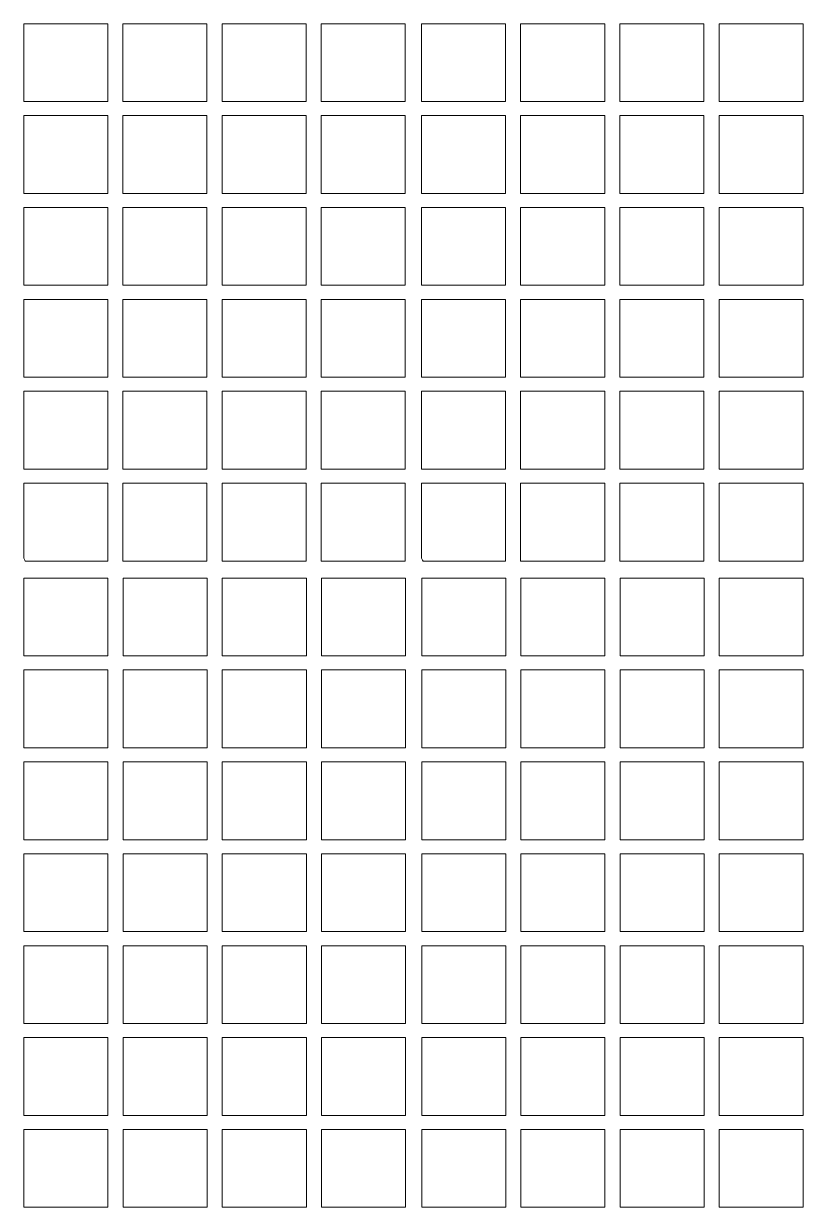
# Model space of a CAD drawing. Header units: millimetres. Extents: x -186 to 151, y -141 to 106.
# Drawn here: x 21.4 to 64.2, y -23 to 41.9 of the extents above; entities that cross this region are included whole.
import ezdxf

# ---------------------------------------------------------------- set-up
doc = ezdxf.new("R2010")
doc.units = ezdxf.units.MM
doc.header["$MEASUREMENT"] = 0
doc.layers.add('Camada 1', color=7, linetype='Continuous')

msp = doc.modelspace()

# ---------------------------------------------------------------- linework, layer by layer
at = {"layer": 'Camada 1', "color": 2, "lineweight": 9}
for points, knots in [([(26.014, 41.944), (26.014, 41.944), (21.4017, 41.944), (21.4017, 41.944), (21.4017, 41.944), (21.4017, 41.944), (21.4017, 37.6738), (21.4017, 37.6738), (21.4017, 37.6738), (21.4017, 37.6738), (26.014, 37.6738), (26.014, 37.6738), (26.014, 37.6738), (26.014, 37.6738), (26.014, 41.944), (26.014, 41.944)], [0, 0, 0, 0, 0.2, 0.2, 0.2, 0.2, 0.4, 0.4, 0.4, 0.4, 0.6, 0.6, 0.6, 0.6, 1, 1, 1, 1]), ([(31.4576, 41.944), (31.4576, 41.944), (26.8452, 41.944), (26.8452, 41.944), (26.8452, 41.944), (26.8452, 41.944), (26.8452, 37.6738), (26.8452, 37.6738), (26.8452, 37.6738), (26.8452, 37.6738), (31.4576, 37.6738), (31.4576, 37.6738), (31.4576, 37.6738), (31.4576, 37.6738), (31.4576, 41.944), (31.4576, 41.944)], [0, 0, 0, 0, 0.2, 0.2, 0.2, 0.2, 0.4, 0.4, 0.4, 0.4, 0.6, 0.6, 0.6, 0.6, 1, 1, 1, 1]), ([(36.9011, 41.944), (36.9011, 41.944), (32.2888, 41.944), (32.2888, 41.944), (32.2888, 41.944), (32.2888, 41.944), (32.2888, 37.6738), (32.2888, 37.6738), (32.2888, 37.6738), (32.2888, 37.6738), (36.9011, 37.6738), (36.9011, 37.6738), (36.9011, 37.6738), (36.9011, 37.6738), (36.9011, 41.944), (36.9011, 41.944)], [0, 0, 0, 0, 0.2, 0.2, 0.2, 0.2, 0.4, 0.4, 0.4, 0.4, 0.6, 0.6, 0.6, 0.6, 1, 1, 1, 1]), ([(42.3448, 41.944), (42.3448, 41.944), (37.7325, 41.944), (37.7325, 41.944), (37.7325, 41.944), (37.7325, 41.944), (37.7325, 37.6738), (37.7325, 37.6738), (37.7325, 37.6738), (37.7325, 37.6738), (42.3448, 37.6738), (42.3448, 37.6738), (42.3448, 37.6738), (42.3448, 37.6738), (42.3448, 41.944), (42.3448, 41.944)], [0, 0, 0, 0, 0.2, 0.2, 0.2, 0.2, 0.4, 0.4, 0.4, 0.4, 0.6, 0.6, 0.6, 0.6, 1, 1, 1, 1]), ([(47.846, 41.944), (47.846, 41.944), (43.2337, 41.944), (43.2337, 41.944), (43.2337, 41.944), (43.2337, 41.944), (43.2337, 37.6738), (43.2337, 37.6738), (43.2337, 37.6738), (43.2337, 37.6738), (47.846, 37.6738), (47.846, 37.6738), (47.846, 37.6738), (47.846, 37.6738), (47.846, 41.944), (47.846, 41.944)], [0, 0, 0, 0, 0.2, 0.2, 0.2, 0.2, 0.4, 0.4, 0.4, 0.4, 0.6, 0.6, 0.6, 0.6, 1, 1, 1, 1]), ([(53.2896, 41.944), (53.2896, 41.944), (48.6773, 41.944), (48.6773, 41.944), (48.6773, 41.944), (48.6773, 41.944), (48.6773, 37.6738), (48.6773, 37.6738), (48.6773, 37.6738), (48.6773, 37.6738), (53.2896, 37.6738), (53.2896, 37.6738), (53.2896, 37.6738), (53.2896, 37.6738), (53.2896, 41.944), (53.2896, 41.944)], [0, 0, 0, 0, 0.2, 0.2, 0.2, 0.2, 0.4, 0.4, 0.4, 0.4, 0.6, 0.6, 0.6, 0.6, 1, 1, 1, 1]), ([(58.7331, 41.944), (58.7331, 41.944), (54.1208, 41.944), (54.1208, 41.944), (54.1208, 41.944), (54.1208, 41.944), (54.1208, 37.6738), (54.1208, 37.6738), (54.1208, 37.6738), (54.1208, 37.6738), (58.7331, 37.6738), (58.7331, 37.6738), (58.7331, 37.6738), (58.7331, 37.6738), (58.7331, 41.944), (58.7331, 41.944)], [0, 0, 0, 0, 0.2, 0.2, 0.2, 0.2, 0.4, 0.4, 0.4, 0.4, 0.6, 0.6, 0.6, 0.6, 1, 1, 1, 1]), ([(64.1767, 41.944), (64.1767, 41.944), (59.5644, 41.944), (59.5644, 41.944), (59.5644, 41.944), (59.5644, 41.944), (59.5644, 37.6738), (59.5644, 37.6738), (59.5644, 37.6738), (59.5644, 37.6738), (64.1767, 37.6738), (64.1767, 37.6738), (64.1767, 37.6738), (64.1767, 37.6738), (64.1767, 41.944), (64.1767, 41.944)], [0, 0, 0, 0, 0.2, 0.2, 0.2, 0.2, 0.4, 0.4, 0.4, 0.4, 0.6, 0.6, 0.6, 0.6, 1, 1, 1, 1]), ([(26.014, 36.8974), (26.014, 36.8974), (21.4017, 36.8974), (21.4017, 36.8974), (21.4017, 36.8974), (21.4017, 36.8974), (21.4017, 32.6272), (21.4017, 32.6272), (21.4017, 32.6272), (21.4017, 32.6272), (26.014, 32.6272), (26.014, 32.6272), (26.014, 32.6272), (26.014, 32.6272), (26.014, 36.8974), (26.014, 36.8974)], [0, 0, 0, 0, 0.2, 0.2, 0.2, 0.2, 0.4, 0.4, 0.4, 0.4, 0.6, 0.6, 0.6, 0.6, 1, 1, 1, 1]), ([(31.4576, 36.8974), (31.4576, 36.8974), (26.8452, 36.8974), (26.8452, 36.8974), (26.8452, 36.8974), (26.8452, 36.8974), (26.8452, 32.6272), (26.8452, 32.6272), (26.8452, 32.6272), (26.8452, 32.6272), (31.4576, 32.6272), (31.4576, 32.6272), (31.4576, 32.6272), (31.4576, 32.6272), (31.4576, 36.8974), (31.4576, 36.8974)], [0, 0, 0, 0, 0.2, 0.2, 0.2, 0.2, 0.4, 0.4, 0.4, 0.4, 0.6, 0.6, 0.6, 0.6, 1, 1, 1, 1]), ([(36.9011, 36.8974), (36.9011, 36.8974), (32.2888, 36.8974), (32.2888, 36.8974), (32.2888, 36.8974), (32.2888, 36.8974), (32.2888, 32.6272), (32.2888, 32.6272), (32.2888, 32.6272), (32.2888, 32.6272), (36.9011, 32.6272), (36.9011, 32.6272), (36.9011, 32.6272), (36.9011, 32.6272), (36.9011, 36.8974), (36.9011, 36.8974)], [0, 0, 0, 0, 0.2, 0.2, 0.2, 0.2, 0.4, 0.4, 0.4, 0.4, 0.6, 0.6, 0.6, 0.6, 1, 1, 1, 1]), ([(42.3448, 36.8974), (42.3448, 36.8974), (37.7325, 36.8974), (37.7325, 36.8974), (37.7325, 36.8974), (37.7325, 36.8974), (37.7325, 32.6272), (37.7325, 32.6272), (37.7325, 32.6272), (37.7325, 32.6272), (42.3448, 32.6272), (42.3448, 32.6272), (42.3448, 32.6272), (42.3448, 32.6272), (42.3448, 36.8974), (42.3448, 36.8974)], [0, 0, 0, 0, 0.2, 0.2, 0.2, 0.2, 0.4, 0.4, 0.4, 0.4, 0.6, 0.6, 0.6, 0.6, 1, 1, 1, 1]), ([(47.846, 36.8974), (47.846, 36.8974), (43.2337, 36.8974), (43.2337, 36.8974), (43.2337, 36.8974), (43.2337, 36.8974), (43.2337, 32.6272), (43.2337, 32.6272), (43.2337, 32.6272), (43.2337, 32.6272), (47.846, 32.6272), (47.846, 32.6272), (47.846, 32.6272), (47.846, 32.6272), (47.846, 36.8974), (47.846, 36.8974)], [0, 0, 0, 0, 0.2, 0.2, 0.2, 0.2, 0.4, 0.4, 0.4, 0.4, 0.6, 0.6, 0.6, 0.6, 1, 1, 1, 1]), ([(53.2896, 36.8974), (53.2896, 36.8974), (48.6773, 36.8974), (48.6773, 36.8974), (48.6773, 36.8974), (48.6773, 36.8974), (48.6773, 32.6272), (48.6773, 32.6272), (48.6773, 32.6272), (48.6773, 32.6272), (53.2896, 32.6272), (53.2896, 32.6272), (53.2896, 32.6272), (53.2896, 32.6272), (53.2896, 36.8974), (53.2896, 36.8974)], [0, 0, 0, 0, 0.2, 0.2, 0.2, 0.2, 0.4, 0.4, 0.4, 0.4, 0.6, 0.6, 0.6, 0.6, 1, 1, 1, 1]), ([(58.7331, 36.8974), (58.7331, 36.8974), (54.1208, 36.8974), (54.1208, 36.8974), (54.1208, 36.8974), (54.1208, 36.8974), (54.1208, 32.6272), (54.1208, 32.6272), (54.1208, 32.6272), (54.1208, 32.6272), (58.7331, 32.6272), (58.7331, 32.6272), (58.7331, 32.6272), (58.7331, 32.6272), (58.7331, 36.8974), (58.7331, 36.8974)], [0, 0, 0, 0, 0.2, 0.2, 0.2, 0.2, 0.4, 0.4, 0.4, 0.4, 0.6, 0.6, 0.6, 0.6, 1, 1, 1, 1]), ([(64.1767, 36.8974), (64.1767, 36.8974), (59.5644, 36.8974), (59.5644, 36.8974), (59.5644, 36.8974), (59.5644, 36.8974), (59.5644, 32.6272), (59.5644, 32.6272), (59.5644, 32.6272), (59.5644, 32.6272), (64.1767, 32.6272), (64.1767, 32.6272), (64.1767, 32.6272), (64.1767, 32.6272), (64.1767, 36.8974), (64.1767, 36.8974)], [0, 0, 0, 0, 0.2, 0.2, 0.2, 0.2, 0.4, 0.4, 0.4, 0.4, 0.6, 0.6, 0.6, 0.6, 1, 1, 1, 1]), ([(26.014, 31.8508), (26.014, 31.8508), (21.4017, 31.8508), (21.4017, 31.8508), (21.4017, 31.8508), (21.4017, 31.8508), (21.4017, 27.5806), (21.4017, 27.5806), (21.4017, 27.5806), (21.4017, 27.5806), (26.014, 27.5806), (26.014, 27.5806), (26.014, 27.5806), (26.014, 27.5806), (26.014, 31.8508), (26.014, 31.8508)], [0, 0, 0, 0, 0.2, 0.2, 0.2, 0.2, 0.4, 0.4, 0.4, 0.4, 0.6, 0.6, 0.6, 0.6, 1, 1, 1, 1]), ([(31.4576, 31.8508), (31.4576, 31.8508), (26.8452, 31.8508), (26.8452, 31.8508), (26.8452, 31.8508), (26.8452, 31.8508), (26.8452, 27.5806), (26.8452, 27.5806), (26.8452, 27.5806), (26.8452, 27.5806), (31.4576, 27.5806), (31.4576, 27.5806), (31.4576, 27.5806), (31.4576, 27.5806), (31.4576, 31.8508), (31.4576, 31.8508)], [0, 0, 0, 0, 0.2, 0.2, 0.2, 0.2, 0.4, 0.4, 0.4, 0.4, 0.6, 0.6, 0.6, 0.6, 1, 1, 1, 1]), ([(36.9011, 31.8508), (36.9011, 31.8508), (32.2888, 31.8508), (32.2888, 31.8508), (32.2888, 31.8508), (32.2888, 31.8508), (32.2888, 27.5806), (32.2888, 27.5806), (32.2888, 27.5806), (32.2888, 27.5806), (36.9011, 27.5806), (36.9011, 27.5806), (36.9011, 27.5806), (36.9011, 27.5806), (36.9011, 31.8508), (36.9011, 31.8508)], [0, 0, 0, 0, 0.2, 0.2, 0.2, 0.2, 0.4, 0.4, 0.4, 0.4, 0.6, 0.6, 0.6, 0.6, 1, 1, 1, 1]), ([(42.3448, 31.8508), (42.3448, 31.8508), (37.7325, 31.8508), (37.7325, 31.8508), (37.7325, 31.8508), (37.7325, 31.8508), (37.7325, 27.5806), (37.7325, 27.5806), (37.7325, 27.5806), (37.7325, 27.5806), (42.3448, 27.5806), (42.3448, 27.5806), (42.3448, 27.5806), (42.3448, 27.5806), (42.3448, 31.8508), (42.3448, 31.8508)], [0, 0, 0, 0, 0.2, 0.2, 0.2, 0.2, 0.4, 0.4, 0.4, 0.4, 0.6, 0.6, 0.6, 0.6, 1, 1, 1, 1]), ([(47.846, 31.8508), (47.846, 31.8508), (43.2337, 31.8508), (43.2337, 31.8508), (43.2337, 31.8508), (43.2337, 31.8508), (43.2337, 27.5806), (43.2337, 27.5806), (43.2337, 27.5806), (43.2337, 27.5806), (47.846, 27.5806), (47.846, 27.5806), (47.846, 27.5806), (47.846, 27.5806), (47.846, 31.8508), (47.846, 31.8508)], [0, 0, 0, 0, 0.2, 0.2, 0.2, 0.2, 0.4, 0.4, 0.4, 0.4, 0.6, 0.6, 0.6, 0.6, 1, 1, 1, 1]), ([(53.2896, 31.8508), (53.2896, 31.8508), (48.6773, 31.8508), (48.6773, 31.8508), (48.6773, 31.8508), (48.6773, 31.8508), (48.6773, 27.5806), (48.6773, 27.5806), (48.6773, 27.5806), (48.6773, 27.5806), (53.2896, 27.5806), (53.2896, 27.5806), (53.2896, 27.5806), (53.2896, 27.5806), (53.2896, 31.8508), (53.2896, 31.8508)], [0, 0, 0, 0, 0.2, 0.2, 0.2, 0.2, 0.4, 0.4, 0.4, 0.4, 0.6, 0.6, 0.6, 0.6, 1, 1, 1, 1]), ([(58.7331, 31.8508), (58.7331, 31.8508), (54.1208, 31.8508), (54.1208, 31.8508), (54.1208, 31.8508), (54.1208, 31.8508), (54.1208, 27.5806), (54.1208, 27.5806), (54.1208, 27.5806), (54.1208, 27.5806), (58.7331, 27.5806), (58.7331, 27.5806), (58.7331, 27.5806), (58.7331, 27.5806), (58.7331, 31.8508), (58.7331, 31.8508)], [0, 0, 0, 0, 0.2, 0.2, 0.2, 0.2, 0.4, 0.4, 0.4, 0.4, 0.6, 0.6, 0.6, 0.6, 1, 1, 1, 1]), ([(64.1767, 31.8508), (64.1767, 31.8508), (59.5644, 31.8508), (59.5644, 31.8508), (59.5644, 31.8508), (59.5644, 31.8508), (59.5644, 27.5806), (59.5644, 27.5806), (59.5644, 27.5806), (59.5644, 27.5806), (64.1767, 27.5806), (64.1767, 27.5806), (64.1767, 27.5806), (64.1767, 27.5806), (64.1767, 31.8508), (64.1767, 31.8508)], [0, 0, 0, 0, 0.2, 0.2, 0.2, 0.2, 0.4, 0.4, 0.4, 0.4, 0.6, 0.6, 0.6, 0.6, 1, 1, 1, 1]), ([(26.014, 26.8042), (26.014, 26.8042), (21.4017, 26.8042), (21.4017, 26.8042), (21.4017, 26.8042), (21.4017, 26.8042), (21.4017, 22.534), (21.4017, 22.534), (21.4017, 22.534), (21.4017, 22.534), (26.014, 22.534), (26.014, 22.534), (26.014, 22.534), (26.014, 22.534), (26.014, 26.8042), (26.014, 26.8042)], [0, 0, 0, 0, 0.2, 0.2, 0.2, 0.2, 0.4, 0.4, 0.4, 0.4, 0.6, 0.6, 0.6, 0.6, 1, 1, 1, 1]), ([(31.4576, 26.8042), (31.4576, 26.8042), (26.8452, 26.8042), (26.8452, 26.8042), (26.8452, 26.8042), (26.8452, 26.8042), (26.8452, 22.534), (26.8452, 22.534), (26.8452, 22.534), (26.8452, 22.534), (31.4576, 22.534), (31.4576, 22.534), (31.4576, 22.534), (31.4576, 22.534), (31.4576, 26.8042), (31.4576, 26.8042)], [0, 0, 0, 0, 0.2, 0.2, 0.2, 0.2, 0.4, 0.4, 0.4, 0.4, 0.6, 0.6, 0.6, 0.6, 1, 1, 1, 1]), ([(36.9011, 26.8042), (36.9011, 26.8042), (32.2888, 26.8042), (32.2888, 26.8042), (32.2888, 26.8042), (32.2888, 26.8042), (32.2888, 22.534), (32.2888, 22.534), (32.2888, 22.534), (32.2888, 22.534), (36.9011, 22.534), (36.9011, 22.534), (36.9011, 22.534), (36.9011, 22.534), (36.9011, 26.8042), (36.9011, 26.8042)], [0, 0, 0, 0, 0.2, 0.2, 0.2, 0.2, 0.4, 0.4, 0.4, 0.4, 0.6, 0.6, 0.6, 0.6, 1, 1, 1, 1]), ([(42.3448, 26.8042), (42.3448, 26.8042), (37.7325, 26.8042), (37.7325, 26.8042), (37.7325, 26.8042), (37.7325, 26.8042), (37.7325, 22.534), (37.7325, 22.534), (37.7325, 22.534), (37.7325, 22.534), (42.3448, 22.534), (42.3448, 22.534), (42.3448, 22.534), (42.3448, 22.534), (42.3448, 26.8042), (42.3448, 26.8042)], [0, 0, 0, 0, 0.2, 0.2, 0.2, 0.2, 0.4, 0.4, 0.4, 0.4, 0.6, 0.6, 0.6, 0.6, 1, 1, 1, 1]), ([(47.846, 26.8042), (47.846, 26.8042), (43.2337, 26.8042), (43.2337, 26.8042), (43.2337, 26.8042), (43.2337, 26.8042), (43.2337, 22.534), (43.2337, 22.534), (43.2337, 22.534), (43.2337, 22.534), (47.846, 22.534), (47.846, 22.534), (47.846, 22.534), (47.846, 22.534), (47.846, 26.8042), (47.846, 26.8042)], [0, 0, 0, 0, 0.2, 0.2, 0.2, 0.2, 0.4, 0.4, 0.4, 0.4, 0.6, 0.6, 0.6, 0.6, 1, 1, 1, 1]), ([(53.2896, 26.8042), (53.2896, 26.8042), (48.6773, 26.8042), (48.6773, 26.8042), (48.6773, 26.8042), (48.6773, 26.8042), (48.6773, 22.534), (48.6773, 22.534), (48.6773, 22.534), (48.6773, 22.534), (53.2896, 22.534), (53.2896, 22.534), (53.2896, 22.534), (53.2896, 22.534), (53.2896, 26.8042), (53.2896, 26.8042)], [0, 0, 0, 0, 0.2, 0.2, 0.2, 0.2, 0.4, 0.4, 0.4, 0.4, 0.6, 0.6, 0.6, 0.6, 1, 1, 1, 1]), ([(58.7331, 26.8042), (58.7331, 26.8042), (54.1208, 26.8042), (54.1208, 26.8042), (54.1208, 26.8042), (54.1208, 26.8042), (54.1208, 22.534), (54.1208, 22.534), (54.1208, 22.534), (54.1208, 22.534), (58.7331, 22.534), (58.7331, 22.534), (58.7331, 22.534), (58.7331, 22.534), (58.7331, 26.8042), (58.7331, 26.8042)], [0, 0, 0, 0, 0.2, 0.2, 0.2, 0.2, 0.4, 0.4, 0.4, 0.4, 0.6, 0.6, 0.6, 0.6, 1, 1, 1, 1]), ([(64.1767, 26.8042), (64.1767, 26.8042), (59.5644, 26.8042), (59.5644, 26.8042), (59.5644, 26.8042), (59.5644, 26.8042), (59.5644, 22.534), (59.5644, 22.534), (59.5644, 22.534), (59.5644, 22.534), (64.1767, 22.534), (64.1767, 22.534), (64.1767, 22.534), (64.1767, 22.534), (64.1767, 26.8042), (64.1767, 26.8042)], [0, 0, 0, 0, 0.2, 0.2, 0.2, 0.2, 0.4, 0.4, 0.4, 0.4, 0.6, 0.6, 0.6, 0.6, 1, 1, 1, 1]), ([(26.014, 21.7576), (26.014, 21.7576), (21.4017, 21.7576), (21.4017, 21.7576), (21.4017, 21.7576), (21.4017, 21.7576), (21.4017, 17.4874), (21.4017, 17.4874), (21.4017, 17.4874), (21.4017, 17.4874), (26.014, 17.4874), (26.014, 17.4874), (26.014, 17.4874), (26.014, 17.4874), (26.014, 21.7576), (26.014, 21.7576)], [0, 0, 0, 0, 0.2, 0.2, 0.2, 0.2, 0.4, 0.4, 0.4, 0.4, 0.6, 0.6, 0.6, 0.6, 1, 1, 1, 1]), ([(31.4576, 21.7576), (31.4576, 21.7576), (26.8452, 21.7576), (26.8452, 21.7576), (26.8452, 21.7576), (26.8452, 21.7576), (26.8452, 17.4874), (26.8452, 17.4874), (26.8452, 17.4874), (26.8452, 17.4874), (31.4576, 17.4874), (31.4576, 17.4874), (31.4576, 17.4874), (31.4576, 17.4874), (31.4576, 21.7576), (31.4576, 21.7576)], [0, 0, 0, 0, 0.2, 0.2, 0.2, 0.2, 0.4, 0.4, 0.4, 0.4, 0.6, 0.6, 0.6, 0.6, 1, 1, 1, 1]), ([(36.9011, 21.7576), (36.9011, 21.7576), (32.2888, 21.7576), (32.2888, 21.7576), (32.2888, 21.7576), (32.2888, 21.7576), (32.2888, 17.4874), (32.2888, 17.4874), (32.2888, 17.4874), (32.2888, 17.4874), (36.9011, 17.4874), (36.9011, 17.4874), (36.9011, 17.4874), (36.9011, 17.4874), (36.9011, 21.7576), (36.9011, 21.7576)], [0, 0, 0, 0, 0.2, 0.2, 0.2, 0.2, 0.4, 0.4, 0.4, 0.4, 0.6, 0.6, 0.6, 0.6, 1, 1, 1, 1]), ([(42.3448, 21.7576), (42.3448, 21.7576), (37.7325, 21.7576), (37.7325, 21.7576), (37.7325, 21.7576), (37.7325, 21.7576), (37.7325, 17.4874), (37.7325, 17.4874), (37.7325, 17.4874), (37.7325, 17.4874), (42.3448, 17.4874), (42.3448, 17.4874), (42.3448, 17.4874), (42.3448, 17.4874), (42.3448, 21.7576), (42.3448, 21.7576)], [0, 0, 0, 0, 0.2, 0.2, 0.2, 0.2, 0.4, 0.4, 0.4, 0.4, 0.6, 0.6, 0.6, 0.6, 1, 1, 1, 1]), ([(47.846, 21.7576), (47.846, 21.7576), (43.2337, 21.7576), (43.2337, 21.7576), (43.2337, 21.7576), (43.2337, 21.7576), (43.2337, 17.4874), (43.2337, 17.4874), (43.2337, 17.4874), (43.2337, 17.4874), (47.846, 17.4874), (47.846, 17.4874), (47.846, 17.4874), (47.846, 17.4874), (47.846, 21.7576), (47.846, 21.7576)], [0, 0, 0, 0, 0.2, 0.2, 0.2, 0.2, 0.4, 0.4, 0.4, 0.4, 0.6, 0.6, 0.6, 0.6, 1, 1, 1, 1]), ([(53.2896, 21.7576), (53.2896, 21.7576), (48.6773, 21.7576), (48.6773, 21.7576), (48.6773, 21.7576), (48.6773, 21.7576), (48.6773, 17.4874), (48.6773, 17.4874), (48.6773, 17.4874), (48.6773, 17.4874), (53.2896, 17.4874), (53.2896, 17.4874), (53.2896, 17.4874), (53.2896, 17.4874), (53.2896, 21.7576), (53.2896, 21.7576)], [0, 0, 0, 0, 0.2, 0.2, 0.2, 0.2, 0.4, 0.4, 0.4, 0.4, 0.6, 0.6, 0.6, 0.6, 1, 1, 1, 1]), ([(58.7331, 21.7576), (58.7331, 21.7576), (54.1208, 21.7576), (54.1208, 21.7576), (54.1208, 21.7576), (54.1208, 21.7576), (54.1208, 17.4874), (54.1208, 17.4874), (54.1208, 17.4874), (54.1208, 17.4874), (58.7331, 17.4874), (58.7331, 17.4874), (58.7331, 17.4874), (58.7331, 17.4874), (58.7331, 21.7576), (58.7331, 21.7576)], [0, 0, 0, 0, 0.2, 0.2, 0.2, 0.2, 0.4, 0.4, 0.4, 0.4, 0.6, 0.6, 0.6, 0.6, 1, 1, 1, 1]), ([(64.1767, 21.7576), (64.1767, 21.7576), (59.5644, 21.7576), (59.5644, 21.7576), (59.5644, 21.7576), (59.5644, 21.7576), (59.5644, 17.4874), (59.5644, 17.4874), (59.5644, 17.4874), (59.5644, 17.4874), (64.1767, 17.4874), (64.1767, 17.4874), (64.1767, 17.4874), (64.1767, 17.4874), (64.1767, 21.7576), (64.1767, 21.7576)], [0, 0, 0, 0, 0.2, 0.2, 0.2, 0.2, 0.4, 0.4, 0.4, 0.4, 0.6, 0.6, 0.6, 0.6, 1, 1, 1, 1]), ([(26.014, 16.711), (26.014, 16.711), (21.4017, 16.711), (21.4017, 16.711), (21.4017, 16.711), (21.4017, 16.711), (21.4017, 12.5975), (21.4017, 12.5975), (21.4017, 12.5975), (21.4017, 12.5975), (21.4656, 12.4825), (21.4656, 12.4825), (21.4656, 12.4825), (21.4656, 12.4825), (21.4887, 12.4408), (21.4887, 12.4408), (21.4887, 12.4408), (21.4887, 12.4408), (26.014, 12.4408), (26.014, 12.4408), (26.014, 12.4408), (26.014, 12.4408), (26.014, 16.711), (26.014, 16.711)], [0, 0, 0, 0, 0.1428571, 0.1428571, 0.1428571, 0.1428571, 0.2857143, 0.2857143, 0.2857143, 0.2857143, 0.4285714, 0.4285714, 0.4285714, 0.4285714, 0.5714286, 0.5714286, 0.5714286, 0.5714286, 0.7142857, 0.7142857, 0.7142857, 0.7142857, 1, 1, 1, 1]), ([(31.4576, 16.711), (31.4576, 16.711), (26.8452, 16.711), (26.8452, 16.711), (26.8452, 16.711), (26.8452, 16.711), (26.8452, 12.4408), (26.8452, 12.4408), (26.8452, 12.4408), (26.8452, 12.4408), (31.4576, 12.4408), (31.4576, 12.4408), (31.4576, 12.4408), (31.4576, 12.4408), (31.4576, 16.711), (31.4576, 16.711)], [0, 0, 0, 0, 0.2, 0.2, 0.2, 0.2, 0.4, 0.4, 0.4, 0.4, 0.6, 0.6, 0.6, 0.6, 1, 1, 1, 1]), ([(36.9011, 16.711), (36.9011, 16.711), (32.2888, 16.711), (32.2888, 16.711), (32.2888, 16.711), (32.2888, 16.711), (32.2888, 12.4408), (32.2888, 12.4408), (32.2888, 12.4408), (32.2888, 12.4408), (36.9011, 12.4408), (36.9011, 12.4408), (36.9011, 12.4408), (36.9011, 12.4408), (36.9011, 16.711), (36.9011, 16.711)], [0, 0, 0, 0, 0.2, 0.2, 0.2, 0.2, 0.4, 0.4, 0.4, 0.4, 0.6, 0.6, 0.6, 0.6, 1, 1, 1, 1]), ([(42.3448, 16.711), (42.3448, 16.711), (37.7325, 16.711), (37.7325, 16.711), (37.7325, 16.711), (37.7325, 16.711), (37.7325, 12.4408), (37.7325, 12.4408), (37.7325, 12.4408), (37.7325, 12.4408), (42.3448, 12.4408), (42.3448, 12.4408), (42.3448, 12.4408), (42.3448, 12.4408), (42.3448, 16.711), (42.3448, 16.711)], [0, 0, 0, 0, 0.2, 0.2, 0.2, 0.2, 0.4, 0.4, 0.4, 0.4, 0.6, 0.6, 0.6, 0.6, 1, 1, 1, 1]), ([(47.8459, 16.711), (47.8459, 16.711), (43.2336, 16.711), (43.2336, 16.711), (43.2336, 16.711), (43.2336, 16.711), (43.2336, 12.5975), (43.2336, 12.5975), (43.2336, 12.5975), (43.2336, 12.5975), (43.2976, 12.4825), (43.2976, 12.4825), (43.2976, 12.4825), (43.2976, 12.4825), (43.3207, 12.4408), (43.3207, 12.4408), (43.3207, 12.4408), (43.3207, 12.4408), (47.8459, 12.4408), (47.8459, 12.4408), (47.8459, 12.4408), (47.8459, 12.4408), (47.8459, 16.711), (47.8459, 16.711)], [0, 0, 0, 0, 0.1428571, 0.1428571, 0.1428571, 0.1428571, 0.2857143, 0.2857143, 0.2857143, 0.2857143, 0.4285714, 0.4285714, 0.4285714, 0.4285714, 0.5714286, 0.5714286, 0.5714286, 0.5714286, 0.7142857, 0.7142857, 0.7142857, 0.7142857, 1, 1, 1, 1]), ([(53.2896, 16.711), (53.2896, 16.711), (48.6773, 16.711), (48.6773, 16.711), (48.6773, 16.711), (48.6773, 16.711), (48.6773, 12.4408), (48.6773, 12.4408), (48.6773, 12.4408), (48.6773, 12.4408), (53.2896, 12.4408), (53.2896, 12.4408), (53.2896, 12.4408), (53.2896, 12.4408), (53.2896, 16.711), (53.2896, 16.711)], [0, 0, 0, 0, 0.2, 0.2, 0.2, 0.2, 0.4, 0.4, 0.4, 0.4, 0.6, 0.6, 0.6, 0.6, 1, 1, 1, 1]), ([(58.7331, 16.711), (58.7331, 16.711), (54.1208, 16.711), (54.1208, 16.711), (54.1208, 16.711), (54.1208, 16.711), (54.1208, 12.4408), (54.1208, 12.4408), (54.1208, 12.4408), (54.1208, 12.4408), (58.7331, 12.4408), (58.7331, 12.4408), (58.7331, 12.4408), (58.7331, 12.4408), (58.7331, 16.711), (58.7331, 16.711)], [0, 0, 0, 0, 0.2, 0.2, 0.2, 0.2, 0.4, 0.4, 0.4, 0.4, 0.6, 0.6, 0.6, 0.6, 1, 1, 1, 1]), ([(64.1767, 16.711), (64.1767, 16.711), (59.5644, 16.711), (59.5644, 16.711), (59.5644, 16.711), (59.5644, 16.711), (59.5644, 12.4408), (59.5644, 12.4408), (59.5644, 12.4408), (59.5644, 12.4408), (64.1767, 12.4408), (64.1767, 12.4408), (64.1767, 12.4408), (64.1767, 12.4408), (64.1767, 16.711), (64.1767, 16.711)], [0, 0, 0, 0, 0.2, 0.2, 0.2, 0.2, 0.4, 0.4, 0.4, 0.4, 0.6, 0.6, 0.6, 0.6, 1, 1, 1, 1]), ([(26.029, 11.5048), (26.029, 11.5048), (21.4167, 11.5048), (21.4167, 11.5048), (21.4167, 11.5048), (21.4167, 11.5048), (21.4167, 7.2346), (21.4167, 7.2346), (21.4167, 7.2346), (21.4167, 7.2346), (26.029, 7.2346), (26.029, 7.2346), (26.029, 7.2346), (26.029, 7.2346), (26.029, 11.5048), (26.029, 11.5048)], [0, 0, 0, 0, 0.2, 0.2, 0.2, 0.2, 0.4, 0.4, 0.4, 0.4, 0.6, 0.6, 0.6, 0.6, 1, 1, 1, 1]), ([(31.4726, 11.5048), (31.4726, 11.5048), (26.8603, 11.5048), (26.8603, 11.5048), (26.8603, 11.5048), (26.8603, 11.5048), (26.8603, 7.2346), (26.8603, 7.2346), (26.8603, 7.2346), (26.8603, 7.2346), (31.4726, 7.2346), (31.4726, 7.2346), (31.4726, 7.2346), (31.4726, 7.2346), (31.4726, 11.5048), (31.4726, 11.5048)], [0, 0, 0, 0, 0.2, 0.2, 0.2, 0.2, 0.4, 0.4, 0.4, 0.4, 0.6, 0.6, 0.6, 0.6, 1, 1, 1, 1]), ([(36.9162, 11.5048), (36.9162, 11.5048), (32.3039, 11.5048), (32.3039, 11.5048), (32.3039, 11.5048), (32.3039, 11.5048), (32.3039, 7.2346), (32.3039, 7.2346), (32.3039, 7.2346), (32.3039, 7.2346), (36.9162, 7.2346), (36.9162, 7.2346), (36.9162, 7.2346), (36.9162, 7.2346), (36.9162, 11.5048), (36.9162, 11.5048)], [0, 0, 0, 0, 0.2, 0.2, 0.2, 0.2, 0.4, 0.4, 0.4, 0.4, 0.6, 0.6, 0.6, 0.6, 1, 1, 1, 1]), ([(42.3598, 11.5048), (42.3598, 11.5048), (37.7475, 11.5048), (37.7475, 11.5048), (37.7475, 11.5048), (37.7475, 11.5048), (37.7475, 7.2346), (37.7475, 7.2346), (37.7475, 7.2346), (37.7475, 7.2346), (42.3598, 7.2346), (42.3598, 7.2346), (42.3598, 7.2346), (42.3598, 7.2346), (42.3598, 11.5048), (42.3598, 11.5048)], [0, 0, 0, 0, 0.2, 0.2, 0.2, 0.2, 0.4, 0.4, 0.4, 0.4, 0.6, 0.6, 0.6, 0.6, 1, 1, 1, 1]), ([(47.8611, 11.5048), (47.8611, 11.5048), (43.2487, 11.5048), (43.2487, 11.5048), (43.2487, 11.5048), (43.2487, 11.5048), (43.2487, 7.2346), (43.2487, 7.2346), (43.2487, 7.2346), (43.2487, 7.2346), (47.8611, 7.2346), (47.8611, 7.2346), (47.8611, 7.2346), (47.8611, 7.2346), (47.8611, 11.5048), (47.8611, 11.5048)], [0, 0, 0, 0, 0.2, 0.2, 0.2, 0.2, 0.4, 0.4, 0.4, 0.4, 0.6, 0.6, 0.6, 0.6, 1, 1, 1, 1]), ([(53.3046, 11.5048), (53.3046, 11.5048), (48.6923, 11.5048), (48.6923, 11.5048), (48.6923, 11.5048), (48.6923, 11.5048), (48.6923, 7.2346), (48.6923, 7.2346), (48.6923, 7.2346), (48.6923, 7.2346), (53.3046, 7.2346), (53.3046, 7.2346), (53.3046, 7.2346), (53.3046, 7.2346), (53.3046, 11.5048), (53.3046, 11.5048)], [0, 0, 0, 0, 0.2, 0.2, 0.2, 0.2, 0.4, 0.4, 0.4, 0.4, 0.6, 0.6, 0.6, 0.6, 1, 1, 1, 1]), ([(58.7482, 11.5048), (58.7482, 11.5048), (54.1359, 11.5048), (54.1359, 11.5048), (54.1359, 11.5048), (54.1359, 11.5048), (54.1359, 7.2346), (54.1359, 7.2346), (54.1359, 7.2346), (54.1359, 7.2346), (58.7482, 7.2346), (58.7482, 7.2346), (58.7482, 7.2346), (58.7482, 7.2346), (58.7482, 11.5048), (58.7482, 11.5048)], [0, 0, 0, 0, 0.2, 0.2, 0.2, 0.2, 0.4, 0.4, 0.4, 0.4, 0.6, 0.6, 0.6, 0.6, 1, 1, 1, 1]), ([(64.1917, 11.5048), (64.1917, 11.5048), (59.5794, 11.5048), (59.5794, 11.5048), (59.5794, 11.5048), (59.5794, 11.5048), (59.5794, 7.2346), (59.5794, 7.2346), (59.5794, 7.2346), (59.5794, 7.2346), (64.1917, 7.2346), (64.1917, 7.2346), (64.1917, 7.2346), (64.1917, 7.2346), (64.1917, 11.5048), (64.1917, 11.5048)], [0, 0, 0, 0, 0.2, 0.2, 0.2, 0.2, 0.4, 0.4, 0.4, 0.4, 0.6, 0.6, 0.6, 0.6, 1, 1, 1, 1]), ([(26.029, 6.4582), (26.029, 6.4582), (21.4167, 6.4582), (21.4167, 6.4582), (21.4167, 6.4582), (21.4167, 6.4582), (21.4167, 2.188), (21.4167, 2.188), (21.4167, 2.188), (21.4167, 2.188), (26.029, 2.188), (26.029, 2.188), (26.029, 2.188), (26.029, 2.188), (26.029, 6.4582), (26.029, 6.4582)], [0, 0, 0, 0, 0.2, 0.2, 0.2, 0.2, 0.4, 0.4, 0.4, 0.4, 0.6, 0.6, 0.6, 0.6, 1, 1, 1, 1]), ([(31.4726, 6.4582), (31.4726, 6.4582), (26.8603, 6.4582), (26.8603, 6.4582), (26.8603, 6.4582), (26.8603, 6.4582), (26.8603, 2.188), (26.8603, 2.188), (26.8603, 2.188), (26.8603, 2.188), (31.4726, 2.188), (31.4726, 2.188), (31.4726, 2.188), (31.4726, 2.188), (31.4726, 6.4582), (31.4726, 6.4582)], [0, 0, 0, 0, 0.2, 0.2, 0.2, 0.2, 0.4, 0.4, 0.4, 0.4, 0.6, 0.6, 0.6, 0.6, 1, 1, 1, 1]), ([(36.9162, 6.4582), (36.9162, 6.4582), (32.3039, 6.4582), (32.3039, 6.4582), (32.3039, 6.4582), (32.3039, 6.4582), (32.3039, 2.188), (32.3039, 2.188), (32.3039, 2.188), (32.3039, 2.188), (36.9162, 2.188), (36.9162, 2.188), (36.9162, 2.188), (36.9162, 2.188), (36.9162, 6.4582), (36.9162, 6.4582)], [0, 0, 0, 0, 0.2, 0.2, 0.2, 0.2, 0.4, 0.4, 0.4, 0.4, 0.6, 0.6, 0.6, 0.6, 1, 1, 1, 1]), ([(42.3598, 6.4582), (42.3598, 6.4582), (37.7475, 6.4582), (37.7475, 6.4582), (37.7475, 6.4582), (37.7475, 6.4582), (37.7475, 2.188), (37.7475, 2.188), (37.7475, 2.188), (37.7475, 2.188), (42.3598, 2.188), (42.3598, 2.188), (42.3598, 2.188), (42.3598, 2.188), (42.3598, 6.4582), (42.3598, 6.4582)], [0, 0, 0, 0, 0.2, 0.2, 0.2, 0.2, 0.4, 0.4, 0.4, 0.4, 0.6, 0.6, 0.6, 0.6, 1, 1, 1, 1]), ([(47.8611, 6.4582), (47.8611, 6.4582), (43.2487, 6.4582), (43.2487, 6.4582), (43.2487, 6.4582), (43.2487, 6.4582), (43.2487, 2.188), (43.2487, 2.188), (43.2487, 2.188), (43.2487, 2.188), (47.8611, 2.188), (47.8611, 2.188), (47.8611, 2.188), (47.8611, 2.188), (47.8611, 6.4582), (47.8611, 6.4582)], [0, 0, 0, 0, 0.2, 0.2, 0.2, 0.2, 0.4, 0.4, 0.4, 0.4, 0.6, 0.6, 0.6, 0.6, 1, 1, 1, 1]), ([(53.3046, 6.4582), (53.3046, 6.4582), (48.6923, 6.4582), (48.6923, 6.4582), (48.6923, 6.4582), (48.6923, 6.4582), (48.6923, 2.188), (48.6923, 2.188), (48.6923, 2.188), (48.6923, 2.188), (53.3046, 2.188), (53.3046, 2.188), (53.3046, 2.188), (53.3046, 2.188), (53.3046, 6.4582), (53.3046, 6.4582)], [0, 0, 0, 0, 0.2, 0.2, 0.2, 0.2, 0.4, 0.4, 0.4, 0.4, 0.6, 0.6, 0.6, 0.6, 1, 1, 1, 1]), ([(58.7482, 6.4582), (58.7482, 6.4582), (54.1359, 6.4582), (54.1359, 6.4582), (54.1359, 6.4582), (54.1359, 6.4582), (54.1359, 2.188), (54.1359, 2.188), (54.1359, 2.188), (54.1359, 2.188), (58.7482, 2.188), (58.7482, 2.188), (58.7482, 2.188), (58.7482, 2.188), (58.7482, 6.4582), (58.7482, 6.4582)], [0, 0, 0, 0, 0.2, 0.2, 0.2, 0.2, 0.4, 0.4, 0.4, 0.4, 0.6, 0.6, 0.6, 0.6, 1, 1, 1, 1]), ([(64.1917, 6.4582), (64.1917, 6.4582), (59.5794, 6.4582), (59.5794, 6.4582), (59.5794, 6.4582), (59.5794, 6.4582), (59.5794, 2.188), (59.5794, 2.188), (59.5794, 2.188), (59.5794, 2.188), (64.1917, 2.188), (64.1917, 2.188), (64.1917, 2.188), (64.1917, 2.188), (64.1917, 6.4582), (64.1917, 6.4582)], [0, 0, 0, 0, 0.2, 0.2, 0.2, 0.2, 0.4, 0.4, 0.4, 0.4, 0.6, 0.6, 0.6, 0.6, 1, 1, 1, 1]), ([(26.029, 1.4116), (26.029, 1.4116), (21.4167, 1.4116), (21.4167, 1.4116), (21.4167, 1.4116), (21.4167, 1.4116), (21.4167, -2.8586), (21.4167, -2.8586), (21.4167, -2.8586), (21.4167, -2.8586), (26.029, -2.8586), (26.029, -2.8586), (26.029, -2.8586), (26.029, -2.8586), (26.029, 1.4116), (26.029, 1.4116)], [0, 0, 0, 0, 0.2, 0.2, 0.2, 0.2, 0.4, 0.4, 0.4, 0.4, 0.6, 0.6, 0.6, 0.6, 1, 1, 1, 1]), ([(31.4726, 1.4116), (31.4726, 1.4116), (26.8603, 1.4116), (26.8603, 1.4116), (26.8603, 1.4116), (26.8603, 1.4116), (26.8603, -2.8586), (26.8603, -2.8586), (26.8603, -2.8586), (26.8603, -2.8586), (31.4726, -2.8586), (31.4726, -2.8586), (31.4726, -2.8586), (31.4726, -2.8586), (31.4726, 1.4116), (31.4726, 1.4116)], [0, 0, 0, 0, 0.2, 0.2, 0.2, 0.2, 0.4, 0.4, 0.4, 0.4, 0.6, 0.6, 0.6, 0.6, 1, 1, 1, 1]), ([(36.9162, 1.4116), (36.9162, 1.4116), (32.3039, 1.4116), (32.3039, 1.4116), (32.3039, 1.4116), (32.3039, 1.4116), (32.3039, -2.8586), (32.3039, -2.8586), (32.3039, -2.8586), (32.3039, -2.8586), (36.9162, -2.8586), (36.9162, -2.8586), (36.9162, -2.8586), (36.9162, -2.8586), (36.9162, 1.4116), (36.9162, 1.4116)], [0, 0, 0, 0, 0.2, 0.2, 0.2, 0.2, 0.4, 0.4, 0.4, 0.4, 0.6, 0.6, 0.6, 0.6, 1, 1, 1, 1]), ([(42.3598, 1.4116), (42.3598, 1.4116), (37.7475, 1.4116), (37.7475, 1.4116), (37.7475, 1.4116), (37.7475, 1.4116), (37.7475, -2.8586), (37.7475, -2.8586), (37.7475, -2.8586), (37.7475, -2.8586), (42.3598, -2.8586), (42.3598, -2.8586), (42.3598, -2.8586), (42.3598, -2.8586), (42.3598, 1.4116), (42.3598, 1.4116)], [0, 0, 0, 0, 0.2, 0.2, 0.2, 0.2, 0.4, 0.4, 0.4, 0.4, 0.6, 0.6, 0.6, 0.6, 1, 1, 1, 1]), ([(47.8611, 1.4116), (47.8611, 1.4116), (43.2487, 1.4116), (43.2487, 1.4116), (43.2487, 1.4116), (43.2487, 1.4116), (43.2487, -2.8586), (43.2487, -2.8586), (43.2487, -2.8586), (43.2487, -2.8586), (47.8611, -2.8586), (47.8611, -2.8586), (47.8611, -2.8586), (47.8611, -2.8586), (47.8611, 1.4116), (47.8611, 1.4116)], [0, 0, 0, 0, 0.2, 0.2, 0.2, 0.2, 0.4, 0.4, 0.4, 0.4, 0.6, 0.6, 0.6, 0.6, 1, 1, 1, 1]), ([(53.3046, 1.4116), (53.3046, 1.4116), (48.6923, 1.4116), (48.6923, 1.4116), (48.6923, 1.4116), (48.6923, 1.4116), (48.6923, -2.8586), (48.6923, -2.8586), (48.6923, -2.8586), (48.6923, -2.8586), (53.3046, -2.8586), (53.3046, -2.8586), (53.3046, -2.8586), (53.3046, -2.8586), (53.3046, 1.4116), (53.3046, 1.4116)], [0, 0, 0, 0, 0.2, 0.2, 0.2, 0.2, 0.4, 0.4, 0.4, 0.4, 0.6, 0.6, 0.6, 0.6, 1, 1, 1, 1]), ([(58.7482, 1.4116), (58.7482, 1.4116), (54.1359, 1.4116), (54.1359, 1.4116), (54.1359, 1.4116), (54.1359, 1.4116), (54.1359, -2.8586), (54.1359, -2.8586), (54.1359, -2.8586), (54.1359, -2.8586), (58.7482, -2.8586), (58.7482, -2.8586), (58.7482, -2.8586), (58.7482, -2.8586), (58.7482, 1.4116), (58.7482, 1.4116)], [0, 0, 0, 0, 0.2, 0.2, 0.2, 0.2, 0.4, 0.4, 0.4, 0.4, 0.6, 0.6, 0.6, 0.6, 1, 1, 1, 1]), ([(64.1917, 1.4116), (64.1917, 1.4116), (59.5794, 1.4116), (59.5794, 1.4116), (59.5794, 1.4116), (59.5794, 1.4116), (59.5794, -2.8586), (59.5794, -2.8586), (59.5794, -2.8586), (59.5794, -2.8586), (64.1917, -2.8586), (64.1917, -2.8586), (64.1917, -2.8586), (64.1917, -2.8586), (64.1917, 1.4116), (64.1917, 1.4116)], [0, 0, 0, 0, 0.2, 0.2, 0.2, 0.2, 0.4, 0.4, 0.4, 0.4, 0.6, 0.6, 0.6, 0.6, 1, 1, 1, 1]), ([(26.029, -3.635), (26.029, -3.635), (21.4167, -3.635), (21.4167, -3.635), (21.4167, -3.635), (21.4167, -3.635), (21.4167, -7.9052), (21.4167, -7.9052), (21.4167, -7.9052), (21.4167, -7.9052), (26.029, -7.9052), (26.029, -7.9052), (26.029, -7.9052), (26.029, -7.9052), (26.029, -3.635), (26.029, -3.635)], [0, 0, 0, 0, 0.2, 0.2, 0.2, 0.2, 0.4, 0.4, 0.4, 0.4, 0.6, 0.6, 0.6, 0.6, 1, 1, 1, 1]), ([(31.4726, -3.635), (31.4726, -3.635), (26.8603, -3.635), (26.8603, -3.635), (26.8603, -3.635), (26.8603, -3.635), (26.8603, -7.9052), (26.8603, -7.9052), (26.8603, -7.9052), (26.8603, -7.9052), (31.4726, -7.9052), (31.4726, -7.9052), (31.4726, -7.9052), (31.4726, -7.9052), (31.4726, -3.635), (31.4726, -3.635)], [0, 0, 0, 0, 0.2, 0.2, 0.2, 0.2, 0.4, 0.4, 0.4, 0.4, 0.6, 0.6, 0.6, 0.6, 1, 1, 1, 1]), ([(36.9162, -3.635), (36.9162, -3.635), (32.3039, -3.635), (32.3039, -3.635), (32.3039, -3.635), (32.3039, -3.635), (32.3039, -7.9052), (32.3039, -7.9052), (32.3039, -7.9052), (32.3039, -7.9052), (36.9162, -7.9052), (36.9162, -7.9052), (36.9162, -7.9052), (36.9162, -7.9052), (36.9162, -3.635), (36.9162, -3.635)], [0, 0, 0, 0, 0.2, 0.2, 0.2, 0.2, 0.4, 0.4, 0.4, 0.4, 0.6, 0.6, 0.6, 0.6, 1, 1, 1, 1]), ([(42.3598, -3.635), (42.3598, -3.635), (37.7475, -3.635), (37.7475, -3.635), (37.7475, -3.635), (37.7475, -3.635), (37.7475, -7.9052), (37.7475, -7.9052), (37.7475, -7.9052), (37.7475, -7.9052), (42.3598, -7.9052), (42.3598, -7.9052), (42.3598, -7.9052), (42.3598, -7.9052), (42.3598, -3.635), (42.3598, -3.635)], [0, 0, 0, 0, 0.2, 0.2, 0.2, 0.2, 0.4, 0.4, 0.4, 0.4, 0.6, 0.6, 0.6, 0.6, 1, 1, 1, 1]), ([(47.8611, -3.635), (47.8611, -3.635), (43.2487, -3.635), (43.2487, -3.635), (43.2487, -3.635), (43.2487, -3.635), (43.2487, -7.9052), (43.2487, -7.9052), (43.2487, -7.9052), (43.2487, -7.9052), (47.8611, -7.9052), (47.8611, -7.9052), (47.8611, -7.9052), (47.8611, -7.9052), (47.8611, -3.635), (47.8611, -3.635)], [0, 0, 0, 0, 0.2, 0.2, 0.2, 0.2, 0.4, 0.4, 0.4, 0.4, 0.6, 0.6, 0.6, 0.6, 1, 1, 1, 1]), ([(53.3046, -3.635), (53.3046, -3.635), (48.6923, -3.635), (48.6923, -3.635), (48.6923, -3.635), (48.6923, -3.635), (48.6923, -7.9052), (48.6923, -7.9052), (48.6923, -7.9052), (48.6923, -7.9052), (53.3046, -7.9052), (53.3046, -7.9052), (53.3046, -7.9052), (53.3046, -7.9052), (53.3046, -3.635), (53.3046, -3.635)], [0, 0, 0, 0, 0.2, 0.2, 0.2, 0.2, 0.4, 0.4, 0.4, 0.4, 0.6, 0.6, 0.6, 0.6, 1, 1, 1, 1]), ([(58.7482, -3.635), (58.7482, -3.635), (54.1359, -3.635), (54.1359, -3.635), (54.1359, -3.635), (54.1359, -3.635), (54.1359, -7.9052), (54.1359, -7.9052), (54.1359, -7.9052), (54.1359, -7.9052), (58.7482, -7.9052), (58.7482, -7.9052), (58.7482, -7.9052), (58.7482, -7.9052), (58.7482, -3.635), (58.7482, -3.635)], [0, 0, 0, 0, 0.2, 0.2, 0.2, 0.2, 0.4, 0.4, 0.4, 0.4, 0.6, 0.6, 0.6, 0.6, 1, 1, 1, 1]), ([(64.1917, -3.635), (64.1917, -3.635), (59.5794, -3.635), (59.5794, -3.635), (59.5794, -3.635), (59.5794, -3.635), (59.5794, -7.9052), (59.5794, -7.9052), (59.5794, -7.9052), (59.5794, -7.9052), (64.1917, -7.9052), (64.1917, -7.9052), (64.1917, -7.9052), (64.1917, -7.9052), (64.1917, -3.635), (64.1917, -3.635)], [0, 0, 0, 0, 0.2, 0.2, 0.2, 0.2, 0.4, 0.4, 0.4, 0.4, 0.6, 0.6, 0.6, 0.6, 1, 1, 1, 1]), ([(26.029, -8.6816), (26.029, -8.6816), (21.4167, -8.6816), (21.4167, -8.6816), (21.4167, -8.6816), (21.4167, -8.6816), (21.4167, -12.9518), (21.4167, -12.9518), (21.4167, -12.9518), (21.4167, -12.9518), (26.029, -12.9518), (26.029, -12.9518), (26.029, -12.9518), (26.029, -12.9518), (26.029, -8.6816), (26.029, -8.6816)], [0, 0, 0, 0, 0.2, 0.2, 0.2, 0.2, 0.4, 0.4, 0.4, 0.4, 0.6, 0.6, 0.6, 0.6, 1, 1, 1, 1]), ([(31.4726, -8.6816), (31.4726, -8.6816), (26.8603, -8.6816), (26.8603, -8.6816), (26.8603, -8.6816), (26.8603, -8.6816), (26.8603, -12.9518), (26.8603, -12.9518), (26.8603, -12.9518), (26.8603, -12.9518), (31.4726, -12.9518), (31.4726, -12.9518), (31.4726, -12.9518), (31.4726, -12.9518), (31.4726, -8.6816), (31.4726, -8.6816)], [0, 0, 0, 0, 0.2, 0.2, 0.2, 0.2, 0.4, 0.4, 0.4, 0.4, 0.6, 0.6, 0.6, 0.6, 1, 1, 1, 1]), ([(36.9162, -8.6816), (36.9162, -8.6816), (32.3039, -8.6816), (32.3039, -8.6816), (32.3039, -8.6816), (32.3039, -8.6816), (32.3039, -12.9518), (32.3039, -12.9518), (32.3039, -12.9518), (32.3039, -12.9518), (36.9162, -12.9518), (36.9162, -12.9518), (36.9162, -12.9518), (36.9162, -12.9518), (36.9162, -8.6816), (36.9162, -8.6816)], [0, 0, 0, 0, 0.2, 0.2, 0.2, 0.2, 0.4, 0.4, 0.4, 0.4, 0.6, 0.6, 0.6, 0.6, 1, 1, 1, 1]), ([(42.3598, -8.6816), (42.3598, -8.6816), (37.7475, -8.6816), (37.7475, -8.6816), (37.7475, -8.6816), (37.7475, -8.6816), (37.7475, -12.9518), (37.7475, -12.9518), (37.7475, -12.9518), (37.7475, -12.9518), (42.3598, -12.9518), (42.3598, -12.9518), (42.3598, -12.9518), (42.3598, -12.9518), (42.3598, -8.6816), (42.3598, -8.6816)], [0, 0, 0, 0, 0.2, 0.2, 0.2, 0.2, 0.4, 0.4, 0.4, 0.4, 0.6, 0.6, 0.6, 0.6, 1, 1, 1, 1]), ([(47.8611, -8.6816), (47.8611, -8.6816), (43.2487, -8.6816), (43.2487, -8.6816), (43.2487, -8.6816), (43.2487, -8.6816), (43.2487, -12.9518), (43.2487, -12.9518), (43.2487, -12.9518), (43.2487, -12.9518), (47.8611, -12.9518), (47.8611, -12.9518), (47.8611, -12.9518), (47.8611, -12.9518), (47.8611, -8.6816), (47.8611, -8.6816)], [0, 0, 0, 0, 0.2, 0.2, 0.2, 0.2, 0.4, 0.4, 0.4, 0.4, 0.6, 0.6, 0.6, 0.6, 1, 1, 1, 1]), ([(53.3046, -8.6816), (53.3046, -8.6816), (48.6923, -8.6816), (48.6923, -8.6816), (48.6923, -8.6816), (48.6923, -8.6816), (48.6923, -12.9518), (48.6923, -12.9518), (48.6923, -12.9518), (48.6923, -12.9518), (53.3046, -12.9518), (53.3046, -12.9518), (53.3046, -12.9518), (53.3046, -12.9518), (53.3046, -8.6816), (53.3046, -8.6816)], [0, 0, 0, 0, 0.2, 0.2, 0.2, 0.2, 0.4, 0.4, 0.4, 0.4, 0.6, 0.6, 0.6, 0.6, 1, 1, 1, 1]), ([(58.7482, -8.6816), (58.7482, -8.6816), (54.1359, -8.6816), (54.1359, -8.6816), (54.1359, -8.6816), (54.1359, -8.6816), (54.1359, -12.9518), (54.1359, -12.9518), (54.1359, -12.9518), (54.1359, -12.9518), (58.7482, -12.9518), (58.7482, -12.9518), (58.7482, -12.9518), (58.7482, -12.9518), (58.7482, -8.6816), (58.7482, -8.6816)], [0, 0, 0, 0, 0.2, 0.2, 0.2, 0.2, 0.4, 0.4, 0.4, 0.4, 0.6, 0.6, 0.6, 0.6, 1, 1, 1, 1]), ([(64.1917, -8.6816), (64.1917, -8.6816), (59.5794, -8.6816), (59.5794, -8.6816), (59.5794, -8.6816), (59.5794, -8.6816), (59.5794, -12.9518), (59.5794, -12.9518), (59.5794, -12.9518), (59.5794, -12.9518), (64.1917, -12.9518), (64.1917, -12.9518), (64.1917, -12.9518), (64.1917, -12.9518), (64.1917, -8.6816), (64.1917, -8.6816)], [0, 0, 0, 0, 0.2, 0.2, 0.2, 0.2, 0.4, 0.4, 0.4, 0.4, 0.6, 0.6, 0.6, 0.6, 1, 1, 1, 1]), ([(26.029, -13.7282), (26.029, -13.7282), (21.4167, -13.7282), (21.4167, -13.7282), (21.4167, -13.7282), (21.4167, -13.7282), (21.4167, -17.9984), (21.4167, -17.9984), (21.4167, -17.9984), (21.4167, -17.9984), (26.029, -17.9984), (26.029, -17.9984), (26.029, -17.9984), (26.029, -17.9984), (26.029, -13.7282), (26.029, -13.7282)], [0, 0, 0, 0, 0.2, 0.2, 0.2, 0.2, 0.4, 0.4, 0.4, 0.4, 0.6, 0.6, 0.6, 0.6, 1, 1, 1, 1]), ([(31.4726, -13.7282), (31.4726, -13.7282), (26.8603, -13.7282), (26.8603, -13.7282), (26.8603, -13.7282), (26.8603, -13.7282), (26.8603, -17.9984), (26.8603, -17.9984), (26.8603, -17.9984), (26.8603, -17.9984), (31.4726, -17.9984), (31.4726, -17.9984), (31.4726, -17.9984), (31.4726, -17.9984), (31.4726, -13.7282), (31.4726, -13.7282)], [0, 0, 0, 0, 0.2, 0.2, 0.2, 0.2, 0.4, 0.4, 0.4, 0.4, 0.6, 0.6, 0.6, 0.6, 1, 1, 1, 1]), ([(36.9162, -13.7282), (36.9162, -13.7282), (32.3039, -13.7282), (32.3039, -13.7282), (32.3039, -13.7282), (32.3039, -13.7282), (32.3039, -17.9984), (32.3039, -17.9984), (32.3039, -17.9984), (32.3039, -17.9984), (36.9162, -17.9984), (36.9162, -17.9984), (36.9162, -17.9984), (36.9162, -17.9984), (36.9162, -13.7282), (36.9162, -13.7282)], [0, 0, 0, 0, 0.2, 0.2, 0.2, 0.2, 0.4, 0.4, 0.4, 0.4, 0.6, 0.6, 0.6, 0.6, 1, 1, 1, 1]), ([(42.3598, -13.7282), (42.3598, -13.7282), (37.7475, -13.7282), (37.7475, -13.7282), (37.7475, -13.7282), (37.7475, -13.7282), (37.7475, -17.9984), (37.7475, -17.9984), (37.7475, -17.9984), (37.7475, -17.9984), (42.3598, -17.9984), (42.3598, -17.9984), (42.3598, -17.9984), (42.3598, -17.9984), (42.3598, -13.7282), (42.3598, -13.7282)], [0, 0, 0, 0, 0.2, 0.2, 0.2, 0.2, 0.4, 0.4, 0.4, 0.4, 0.6, 0.6, 0.6, 0.6, 1, 1, 1, 1]), ([(47.8611, -13.7282), (47.8611, -13.7282), (43.2487, -13.7282), (43.2487, -13.7282), (43.2487, -13.7282), (43.2487, -13.7282), (43.2487, -17.9984), (43.2487, -17.9984), (43.2487, -17.9984), (43.2487, -17.9984), (47.8611, -17.9984), (47.8611, -17.9984), (47.8611, -17.9984), (47.8611, -17.9984), (47.8611, -13.7282), (47.8611, -13.7282)], [0, 0, 0, 0, 0.2, 0.2, 0.2, 0.2, 0.4, 0.4, 0.4, 0.4, 0.6, 0.6, 0.6, 0.6, 1, 1, 1, 1]), ([(53.3046, -13.7282), (53.3046, -13.7282), (48.6923, -13.7282), (48.6923, -13.7282), (48.6923, -13.7282), (48.6923, -13.7282), (48.6923, -17.9984), (48.6923, -17.9984), (48.6923, -17.9984), (48.6923, -17.9984), (53.3046, -17.9984), (53.3046, -17.9984), (53.3046, -17.9984), (53.3046, -17.9984), (53.3046, -13.7282), (53.3046, -13.7282)], [0, 0, 0, 0, 0.2, 0.2, 0.2, 0.2, 0.4, 0.4, 0.4, 0.4, 0.6, 0.6, 0.6, 0.6, 1, 1, 1, 1]), ([(58.7482, -13.7282), (58.7482, -13.7282), (54.1359, -13.7282), (54.1359, -13.7282), (54.1359, -13.7282), (54.1359, -13.7282), (54.1359, -17.9984), (54.1359, -17.9984), (54.1359, -17.9984), (54.1359, -17.9984), (58.7482, -17.9984), (58.7482, -17.9984), (58.7482, -17.9984), (58.7482, -17.9984), (58.7482, -13.7282), (58.7482, -13.7282)], [0, 0, 0, 0, 0.2, 0.2, 0.2, 0.2, 0.4, 0.4, 0.4, 0.4, 0.6, 0.6, 0.6, 0.6, 1, 1, 1, 1]), ([(64.1917, -13.7282), (64.1917, -13.7282), (59.5794, -13.7282), (59.5794, -13.7282), (59.5794, -13.7282), (59.5794, -13.7282), (59.5794, -17.9984), (59.5794, -17.9984), (59.5794, -17.9984), (59.5794, -17.9984), (64.1917, -17.9984), (64.1917, -17.9984), (64.1917, -17.9984), (64.1917, -17.9984), (64.1917, -13.7282), (64.1917, -13.7282)], [0, 0, 0, 0, 0.2, 0.2, 0.2, 0.2, 0.4, 0.4, 0.4, 0.4, 0.6, 0.6, 0.6, 0.6, 1, 1, 1, 1]), ([(26.029, -18.7748), (26.029, -18.7748), (21.4167, -18.7748), (21.4167, -18.7748), (21.4167, -18.7748), (21.4167, -18.7748), (21.4167, -23.045), (21.4167, -23.045), (21.4167, -23.045), (21.4167, -23.045), (26.029, -23.045), (26.029, -23.045), (26.029, -23.045), (26.029, -23.045), (26.029, -18.7748), (26.029, -18.7748)], [0, 0, 0, 0, 0.2, 0.2, 0.2, 0.2, 0.4, 0.4, 0.4, 0.4, 0.6, 0.6, 0.6, 0.6, 1, 1, 1, 1]), ([(31.4726, -18.7748), (31.4726, -18.7748), (26.8603, -18.7748), (26.8603, -18.7748), (26.8603, -18.7748), (26.8603, -18.7748), (26.8603, -23.045), (26.8603, -23.045), (26.8603, -23.045), (26.8603, -23.045), (31.4726, -23.045), (31.4726, -23.045), (31.4726, -23.045), (31.4726, -23.045), (31.4726, -18.7748), (31.4726, -18.7748)], [0, 0, 0, 0, 0.2, 0.2, 0.2, 0.2, 0.4, 0.4, 0.4, 0.4, 0.6, 0.6, 0.6, 0.6, 1, 1, 1, 1]), ([(36.9162, -18.7748), (36.9162, -18.7748), (32.3039, -18.7748), (32.3039, -18.7748), (32.3039, -18.7748), (32.3039, -18.7748), (32.3039, -23.045), (32.3039, -23.045), (32.3039, -23.045), (32.3039, -23.045), (36.9162, -23.045), (36.9162, -23.045), (36.9162, -23.045), (36.9162, -23.045), (36.9162, -18.7748), (36.9162, -18.7748)], [0, 0, 0, 0, 0.2, 0.2, 0.2, 0.2, 0.4, 0.4, 0.4, 0.4, 0.6, 0.6, 0.6, 0.6, 1, 1, 1, 1]), ([(42.3598, -18.7748), (42.3598, -18.7748), (37.7475, -18.7748), (37.7475, -18.7748), (37.7475, -18.7748), (37.7475, -18.7748), (37.7475, -23.045), (37.7475, -23.045), (37.7475, -23.045), (37.7475, -23.045), (42.3598, -23.045), (42.3598, -23.045), (42.3598, -23.045), (42.3598, -23.045), (42.3598, -18.7748), (42.3598, -18.7748)], [0, 0, 0, 0, 0.2, 0.2, 0.2, 0.2, 0.4, 0.4, 0.4, 0.4, 0.6, 0.6, 0.6, 0.6, 1, 1, 1, 1]), ([(47.8611, -18.7748), (47.8611, -18.7748), (43.2487, -18.7748), (43.2487, -18.7748), (43.2487, -18.7748), (43.2487, -18.7748), (43.2487, -23.045), (43.2487, -23.045), (43.2487, -23.045), (43.2487, -23.045), (47.8611, -23.045), (47.8611, -23.045), (47.8611, -23.045), (47.8611, -23.045), (47.8611, -18.7748), (47.8611, -18.7748)], [0, 0, 0, 0, 0.2, 0.2, 0.2, 0.2, 0.4, 0.4, 0.4, 0.4, 0.6, 0.6, 0.6, 0.6, 1, 1, 1, 1]), ([(53.3046, -18.7748), (53.3046, -18.7748), (48.6923, -18.7748), (48.6923, -18.7748), (48.6923, -18.7748), (48.6923, -18.7748), (48.6923, -23.045), (48.6923, -23.045), (48.6923, -23.045), (48.6923, -23.045), (53.3046, -23.045), (53.3046, -23.045), (53.3046, -23.045), (53.3046, -23.045), (53.3046, -18.7748), (53.3046, -18.7748)], [0, 0, 0, 0, 0.2, 0.2, 0.2, 0.2, 0.4, 0.4, 0.4, 0.4, 0.6, 0.6, 0.6, 0.6, 1, 1, 1, 1]), ([(58.7482, -18.7748), (58.7482, -18.7748), (54.1359, -18.7748), (54.1359, -18.7748), (54.1359, -18.7748), (54.1359, -18.7748), (54.1359, -23.045), (54.1359, -23.045), (54.1359, -23.045), (54.1359, -23.045), (58.7482, -23.045), (58.7482, -23.045), (58.7482, -23.045), (58.7482, -23.045), (58.7482, -18.7748), (58.7482, -18.7748)], [0, 0, 0, 0, 0.2, 0.2, 0.2, 0.2, 0.4, 0.4, 0.4, 0.4, 0.6, 0.6, 0.6, 0.6, 1, 1, 1, 1]), ([(64.1917, -18.7748), (64.1917, -18.7748), (59.5794, -18.7748), (59.5794, -18.7748), (59.5794, -18.7748), (59.5794, -18.7748), (59.5794, -23.045), (59.5794, -23.045), (59.5794, -23.045), (59.5794, -23.045), (64.1917, -23.045), (64.1917, -23.045), (64.1917, -23.045), (64.1917, -23.045), (64.1917, -18.7748), (64.1917, -18.7748)], [0, 0, 0, 0, 0.2, 0.2, 0.2, 0.2, 0.4, 0.4, 0.4, 0.4, 0.6, 0.6, 0.6, 0.6, 1, 1, 1, 1])]:
    msp.add_open_spline(points, degree=3, knots=knots, dxfattribs=at)

doc.saveas('drawing.dxf')
